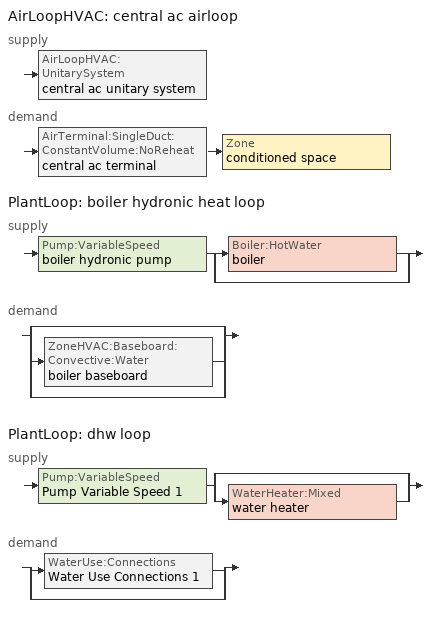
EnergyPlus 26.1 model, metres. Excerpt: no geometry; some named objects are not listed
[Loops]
AirLoopHVAC 'central ac airloop'
 supply: AirLoopHVAC:UnitarySystem 'central ac unitary system'
 demand: AirTerminal:SingleDuct:ConstantVolume:NoReheat 'central ac terminal' > Zone 'conditioned space'
PlantLoop 'boiler hydronic heat loop'
 supply: Pump:VariableSpeed 'boiler hydronic pump' > split
  | Boiler:HotWater 'boiler'
  | bypass
 demand: split
  | bypass
  | ZoneHVAC:Baseboard:Convective:Water 'boiler baseboard'
  | bypass
PlantLoop 'dhw loop'
 supply: Pump:VariableSpeed 'Pump Variable Speed 1' > split
  | bypass
  | WaterHeater:Mixed 'water heater'
 demand: split
  | WaterUse:Connections 'Water Use Connections 1'
  | bypass
[AirLoopHVAC]
central ac airloop: Design return air flow fraction of supply air flow=1; Design supply air flow rate=0.142056
[AirLoopHVAC:UnitarySystem]
central ac unitary system: Ancillary off cycle electric power=0; Ancillary on cycle electric power=0; Availability schedule=Always On Discrete; Control type=Load; Controlling zone or thermostat location=conditioned space; Cooling coil=central ac clg coil; Cooling supply air flow rate=0.142056; Cooling supply air flow rate method=SupplyAirFlowRate; Dehumidification control type=None; Dx heating coil sizing ratio=1; Fan placement=BlowThrough; Heating supply air flow rate method=None; Latent load control=SensibleOnlyLoadControl; Maximum outdoor dry bulb temperature for supplemental heater operation=21; Maximum supply air temperature=48.8889; Minimum supply air temperature=2; No load supply air flow rate=0; No load supply air flow rate control set to low speed=Yes; No load supply air flow rate method=SupplyAirFlowRate; Supply air fan operating mode schedule=central ac auto fan schedule; Supply fan=central ac supply fan; Use doas dx cooling coil=No
[AirTerminal:SingleDuct:ConstantVolume:NoReheat]
central ac terminal: Availability schedule=Always On Discrete; Maximum air flow rate=0.142056
[AvailabilityManager:Scheduled]
central ac airloop Availability Manager: Schedule=Always On Discrete
[Boiler:HotWater]
boiler: Boiler flow mode=LeavingSetpointModulated; Design water flow rate=Autosize; Efficiency curve temperature evaluation variable=LeavingBoiler; End use subcategory=General; Fuel type=NaturalGas; Maximum part load ratio=1; Minimum part load ratio=0; Nominal capacity=2000.85; Nominal thermal efficiency=0.92; Normalized boiler efficiency curve=NonCondensingBoilerEff; Off cycle parasitic fuel load=0; On cycle parasitic electric load=0; Optimum part load ratio=1; Sizing factor=1; Water outlet upper temperature limit=99.9
[Coil:Cooling:DX:SingleSpeed]
central ac clg coil: 2017 rated evaporator fan power per volume flow rate=773.3; 2023 rated evaporator fan power per volume flow rate=934.4; Availability schedule=Always On Discrete; Basin heater capacity=0; Basin heater setpoint temperature=2; Condenser type=AirCooled; Crankcase heater capacity=50; Energy input ratio function of flow fraction curve=Cool-EIR-fFF1; Energy input ratio function of temperature curve=Cool-EIR-fT1; Evaporative condenser air flow rate=Autosize; Evaporative condenser effectiveness=0.9; Evaporative condenser pump rated power consumption=Autosize; Gross rated cooling cop=3.62214; Gross rated sensible heat ratio=0.730032; Gross rated total cooling capacity=2716.67; Latent capacity time constant=45; Maximum cycling rate=3; Maximum outdoor dry bulb temperature for crankcase heater operation=10; Minimum outdoor dry bulb temperature for compressor operation=-25; Nominal time for condensate removal to begin=1000; Part load fraction correlation curve=Cool-PLF-fPLR1; Rated air flow rate=0.139795; Ratio of initial moisture evaporation rate and steady state latent capacity=1.5; Total cooling capacity function of flow fraction curve=Cool-CAP-fFF1; Total cooling capacity function of temperature curve=Cool-CAP-fT1
[EnergyManagementSystem:Actuator]
Name | Actuated component control type | Actuated component type | Actuated component unique
boiler_hydronic_pump_pressure_rise_act | Pump Pressure Rise | Pump | boiler hydronic pump
fridge_schedule_act | Schedule Value | Schedule:Constant | fridge schedule
infil_flow_act | Air Exchange Flow Rate | Zone Infiltration | infil flow
mech_vent_house_fan_cfis_act | Electricity Rate | ElectricEquipment | mech vent house fan cfis
mech_vent_house_fan_latent_load_equip_act | Power Level | OtherEquipment | mech vent house fan latent load equip
mech_vent_house_fan_sensible_load_equip_act | Power Level | OtherEquipment | mech vent house fan sensible load equip
natural_vent_flow_act | Air Exchange Flow Rate | Zone Infiltration | natural vent flow
water_heater_ec_adj_act | Power Level | OtherEquipment | water heater energy adjustment1
whole_house_fan_act | Electricity Rate | ElectricEquipment | whole house fan
whole_house_fan_flow_act | Air Exchange Flow Rate | Zone Infiltration | whole house fan flow
[EnergyManagementSystem:GlobalVariable]
EnergyManagementSystem:GlobalVariable 1: central_ac_airloop_Fan_RTF
EnergyManagementSystem:GlobalVariable 2: infil_program_Qfan
EnergyManagementSystem:GlobalVariable 3: infil_program_Qinf
EnergyManagementSystem:GlobalVariable 4: natural_vent_program_Qnv
EnergyManagementSystem:GlobalVariable 5: natural_vent_program_Qwhf
[EnergyManagementSystem:InternalVariable]
Name | Internal data index key | Internal data type
boiler_hydronic_pump_rated_mfr | boiler hydronic pump | Pump Maximum Mass Flow Rate
central_ac_airloop_max_sup_fan_mfr | central ac supply fan | Fan Maximum Mass Flow Rate
[EnergyManagementSystem:OutputVariable] Type of data in variable=Summed
Name | Ems program or subroutine | Ems variable | Units | Update frequency
boiler hydronic pump disaggregate htg primary | boiler_hydronic_pump_disaggregate_program | boiler_hydronic_pump_primary_htg | J | SystemTimestep
central ac supply fan disaggregate clg | central_ac_supply_fan_disaggregate_program | central_ac_supply_fan_clg | J | SystemTimestep
clg_unmet_hours_annual_outvar | unmet_hours_program | clg_unmet_hours | hr | ZoneTimestep
htg_unmet_hours_annual_outvar | unmet_hours_program | htg_unmet_hours | hr | ZoneTimestep
loads_clg_tot_annual_outvar; loads_clg_tot_peakload_outvar | total_loads_program | loads_clg_tot | J | ZoneTimestep
loads_htg_tot_annual_outvar; loads_htg_tot_peakload_outvar | total_loads_program | loads_htg_tot | J | ZoneTimestep
[EnergyManagementSystem:Program]
boiler_hydronic_pump_disaggregate_program: Set boiler_hydronic_pump_primary_htg = boiler_hydronic_pump_s
boiler_hydronic_pump_power_program: Set heating_plr = boiler_plr_s; Set pump_total_eff = boiler_hydronic_pump_rated_mfr / 1000 * 20000.0 / 100.0; Set pump_vfr = boiler_hydronic_pump_mfr_s / 1000; If pump_vfr > 0; Set boiler_hydronic_pump_pressure_rise_act = 100.0 * heating_plr * pump_total_eff / pump_vfr; Else; Set boiler_hydronic_pump_pressure_rise_act = 0; EndIf
central_ac_supply_fan_disaggregate_program: Set central_ac_supply_fan_clg = 0; If central_ac_clg_coil_s > 0; Set central_ac_supply_fan_clg = central_ac_supply_fan_s; EndIf
fridge_schedule_program: Set Tin = fridge_tin_s*(9.0/5.0)+32.0; Set fridge_schedule_act = 0; If (Hour == 0); Set fridge_schedule_act = (-0.487+0.019*Tin); ElseIf (Hour == 1); Set fridge_schedule_act = (-0.34+0.016*Tin); ElseIf (Hour == 2); Set fridge_schedule_act = (-0.37+0.017*Tin); ElseIf (Hour == 3); Set fridge_schedule_act = (-0.361+0.016*Tin); ElseIf (Hour == 4); Set fridge_schedule_act = (-0.515+0.018*Tin); ElseIf (Hour == 5); Set fridge_schedule_act = (-0.684+0.021*Tin); ElseIf (Hour == 6); Set fridge_schedule_act = (-0.471+0.019*Tin); ElseIf (Hour == 7); Set fridge_schedule_act = (-0.159+0.015*Tin); ElseIf (Hour == 8); Set fridge_schedule_act = (-0.079+0.015*Tin); ElseIf (Hour == 9); Set fridge_schedule_act = (-0.417+0.019*Tin); ElseIf (Hour == 10); Set fridge_schedule_act = (-0.411+0.018*Tin); ElseIf (Hour == 11); Set fridge_schedule_act = (-0.386+0.018*Tin); ElseIf (Hour == 12); Set fridge_schedule_act = (-0.24+0.016*Tin); ElseIf (Hour == 13); Set fridge_schedule_act = (-0.314+0.017*Tin); ElseIf (Hour == 14); Set fridge_schedule_act = (-0.16+0.015*Tin); ElseIf (Hour == 15); Set fridge_schedule_act = (-0.121+0.015*Tin); ElseIf (Hour == 16); Set fridge_schedule_act = (-0.469+0.02*Tin); ElseIf (Hour == 17); Set fridge_schedule_act = (-0.412+0.02*Tin); ElseIf (Hour == 18); Set fridge_schedule_act = (-0.091+0.017*Tin); ElseIf (Hour == 19); Set fridge_schedule_act = (0.077+0.014*Tin); ElseIf (Hour == 20); Set fridge_schedule_act = (-0.118+0.016*Tin); ElseIf (Hour == 21); Set fridge_schedule_act = (-0.247+0.017*Tin); ElseIf (Hour == 22); Set fridge_schedule_act = (-0.445+0.019*Tin); ElseIf (Hour == 23); Set fridge_schedule_act = (-0.544+0.02*Tin); EndIf
infil_program: Set p_m = 0.14; Set p_s = 0.22; Set s_m = 270; Set s_s = 370; Set z_m = 9.99744; Set z_s = 5.486400000000001; Set f_t = (((s_m/z_m)^p_m)*((z_s/s_s)^p_s)); Set Tdiff = tin_s-tout_s; Set dT = @Abs Tdiff; Set c = 0.0145; Set Cs = 0.0504; Set Cw = 0.1447; Set n = 0.65; Set sft = (f_t*0.3); Set temp1 = ((c*Cw)*((sft*site_vw_s)^(2*n)))^2; Set Qinf = (((c*Cs*(dT^n))^2)+temp1)^0.5; Set Qinf = (@Max Qinf 0); Set mech_vent_house_fan_sensible_load_equip_act = 0.0; Set mech_vent_house_fan_latent_load_equip_act = 0.0; Set OASupInPb = out_pb_s; Set OASupInTemp = tout_s; Set OASupInW = out_wt_s; Set OASupRho = (@RhoAirFnPbTdbW OASupInPb OASupInTemp OASupInW); Set OASupCp = (@CpAirFnW OASupInW); Set OASupInEnth = (@HFnTdbW OASupInTemp OASupInW); Set ZoneTemp = tin_s; Set ZoneW = win_s; Set ZoneCp = (@CpAirFnW ZoneW); Set ZoneAirEnth = (@HFnTdbW ZoneTemp ZoneW); Set mech_vent_house_fan_cfis_act = 0.0; Set QWHV_cfis_sup = 0.0; Set QWHV_cfis_suppl_sup = 0.0; Set QWHV_cfis_suppl_exh = 0.0; Set Qrange = 0; Set Qbath = 0; Set Qdryer = 0; Set Qdryer = Qdryer + 0.00573 * clothes_dryer_exhaust_0_sch_s; Set QWHV_sup = 0.0; Set QWHV_exh = 0.0; Set Qsupply = QWHV_sup + QWHV_cfis_sup + QWHV_cfis_suppl_sup; Set Qexhaust = Qrange + Qbath + Qdryer + QWHV_exh + QWHV_cfis_suppl_exh; Set Qfan = (@Max Qexhaust Qsupply); Set Qducts = 0; If Qducts < 0; Set Qsupply = Qsupply - Qducts; Else; Set Qexhaust = Qexhaust + Qducts; EndIf; Set Qfan_with_ducts = (@Max Qexhaust Qsupply); Set Qimb = (@Abs (Qsupply - Qexhaust)); If Qinf + Qimb > 0; Set Qtot = Qfan_with_ducts + (Qinf^2) / (Qinf + Qimb); Else; Set Qtot = Qfan_with_ducts; EndIf; Set Qinf_adj = Qtot - Qfan; Set infil_flow_act = Qinf_adj; Set infil_program_Qinf = Qinf_adj; Set infil_program_Qfan = Qfan; Set Qload = Qfan; Set Effectiveness_Sens = 0.0; Set Effectiveness_Lat = 0.0; Set Fan_MFR = Qload * OASupRho; Set ZoneInEnth = OASupInEnth; Set ZoneInTemp = OASupInTemp; Set FanTotalToCond = Fan_MFR * (ZoneInEnth - ZoneAirEnth); Set FanSensToCond = Fan_MFR * ZoneCp * (ZoneInTemp - ZoneTemp); Set FanLatToCond = FanTotalToCond - FanSensToCond; Set mech_vent_house_fan_sensible_load_equip_act = mech_vent_house_fan_sensible_load_equip_act + FanSensToCond; Set mech_vent_house_fan_latent_load_equip_act = mech_vent_house_fan_latent_load_equip_act + FanLatToCond
natural_vent_program: Set Tin = tin_s; Set Tout = tout_s; Set Wout = out_wt_s; Set Pbar = out_pb_s; Set Phiout = (@RhFnTdbWPb Tout Wout Pbar); Set MaxHR = 0.0115; Set Tnvsp = (htg_sp_s + clg_sp_s) / 2; Set NVavail = natural_vent_s; Set ClgSsnAvail = cool_season; Set Qnv = 0; Set Qwhf = 0; Set whole_house_fan_act = 0; If ((Wout < MaxHR) && (Tin > Tout) && (Tin > Tnvsp) && (ClgSsnAvail > 0)); Set WHF_Flow = 0; Set Adj = (Tin-Tnvsp)/(Tin-Tout); Set Adj = (@Min Adj 1); Set Adj = (@Max Adj 0); If (WHF_Flow > 0); Set Qwhf = WHF_Flow*Adj; Set WHF_W = 0; Set whole_house_fan_act = WHF_W*Adj; ElseIf (NVavail > 0); Set NVArea = 4612.357226880001; Set Cs = 8.968567957270247e-05; Set Cw = 2.2169590796800036e-05; Set Tdiff = Tin-Tout; Set dT = (@Abs Tdiff); Set Vwind = site_vw_s; Set SGNV = NVArea*Adj*((((Cs*dT)+(Cw*(Vwind^2)))^0.5)/1000); Set MaxNV = 1.1326738636800002; Set Qnv = (@Min SGNV MaxNV); EndIf; EndIf; Set natural_vent_flow_act = Qnv; Set whole_house_fan_flow_act = Qwhf; Set natural_vent_program_Qnv = Qnv; Set natural_vent_program_Qwhf = Qwhf
total_airflows_program: Set total_infil_flow_rate = 0; Set total_mechvent_flow_rate = 0; Set total_natvent_flow_rate = 0; Set total_whf_flow_rate = 0; Set total_infil_flow_rate = total_infil_flow_rate + (infil_program_Qinf * 1); Set total_mechvent_flow_rate = total_mechvent_flow_rate + (infil_program_Qfan * 1); Set total_natvent_flow_rate = total_natvent_flow_rate + (natural_vent_program_Qnv * 1); Set total_whf_flow_rate = total_whf_flow_rate + (natural_vent_program_Qwhf * 1)
total_loads_program: Set loads_htg_tot = 0; Set loads_clg_tot = 0; If htg_load_cond > 0; Set loads_htg_tot = loads_htg_tot + (htg_load_cond - clg_load_cond) * 1.0; EndIf; Set loads_htg_tot = (@Max loads_htg_tot 0); If clg_load_cond > 0; Set loads_clg_tot = loads_clg_tot + (clg_load_cond - htg_load_cond) * 1.0; EndIf; Set loads_clg_tot = (@Max loads_clg_tot 0)
unmet_hours_program: Set htg_unmet_hours = 0; Set clg_unmet_hours = 0; Set unit_htg_unmet_hours = 0; If ((DayOfYear >= 1) && (DayOfYear <= 365)); Set unit_htg_unmet_hours = unit_htg_unmet_hours + conditioned_space_htg_unmet_s; If unit_htg_unmet_hours > htg_unmet_hours; Set htg_unmet_hours = unit_htg_unmet_hours; EndIf; EndIf; Set unit_clg_unmet_hours = 0; If ((DayOfYear >= 1) && (DayOfYear <= 365)); Set unit_clg_unmet_hours = unit_clg_unmet_hours + conditioned_space_clg_unmet_s; If unit_clg_unmet_hours > clg_unmet_hours; Set clg_unmet_hours = unit_clg_unmet_hours; EndIf; EndIf
water_heater_EC_adj: If WarmupFlag == 0; Set dhw_e_cons = water_heater_energy + water_heater_on_cycle_parasitic + water_heater_off_cycle_parasitic; Set water_heater_ec_adj_act = -0.04285714285714293 * dhw_e_cons / 1; EndIf
[EnergyManagementSystem:ProgramCallingManager]
boiler hydronic pump disaggregate program calling manager: EndOfSystemTimestepBeforeHVACReporting; boiler_hydronic_pump_disaggregate_program
boiler hydronic pump power program calling manager: EndOfSystemTimestepBeforeHVACReporting; boiler_hydronic_pump_power_program
central ac supply fan disaggregate program calling manager: EndOfSystemTimestepBeforeHVACReporting; central_ac_supply_fan_disaggregate_program
fridge schedule program calling manager: BeginZoneTimestepAfterInitHeatBalance; fridge_schedule_program
infil_program calling manager: BeginZoneTimestepAfterInitHeatBalance; infil_program
natural_vent_program calling manager: BeginZoneTimestepAfterInitHeatBalance; natural_vent_program
total_airflows_program calling manager: EndOfZoneTimestepAfterZoneReporting; total_airflows_program
total_loads_program calling manager: EndOfZoneTimestepAfterZoneReporting; total_loads_program
unmet_hours_program calling manager: EndOfZoneTimestepBeforeZoneReporting; unmet_hours_program
water heater EC_adj ProgramManager: EndOfSystemTimestepBeforeHVACReporting; water_heater_EC_adj
[EnergyManagementSystem:Sensor]
Name | Output variable or output meter index key | Output variable or output meter
boiler_baseboard_s | boiler baseboard | Baseboard Total Heating Energy
boiler_hydronic_pump_mfr_s | boiler hydronic pump | Pump Mass Flow Rate
boiler_hydronic_pump_s | boiler hydronic pump | Pump Electricity Energy
boiler_plr_s | boiler | Boiler Part Load Ratio
central_ac_airloop_Fan_RTF_s | central ac supply fan | Fan Runtime Fraction
central_ac_clg_coil_s | central ac clg coil | Cooling Coil Total Cooling Energy
central_ac_supply_fan_s | central ac supply fan | Fan Electricity Energy
clg_load_cond |  | Cooling:EnergyTransfer:Zone:CONDITIONED SPACE
clg_sp_s | cooling setpoint | Schedule Value
clothes_dryer_exhaust_0_sch_s | clothes dryer exhaust 0 schedule | Schedule Value
conditioned_space_clg_unmet_s | conditioned space | Zone Cooling Setpoint Not Met Time
conditioned_space_htg_unmet_s | conditioned space | Zone Heating Setpoint Not Met Time
cool_season | cooling season schedule | Schedule Value
fridge_tin_s; tin_s | conditioned space | Zone Mean Air Temperature
htg_load_cond |  | Heating:EnergyTransfer:Zone:CONDITIONED SPACE
htg_sp_s | heating setpoint | Schedule Value
natural_vent_s | natural vent schedule | Schedule Value
out_pb_s |  | Site Outdoor Air Barometric Pressure
out_wt_s |  | Site Outdoor Air Humidity Ratio
site_vw_s |  | Site Wind Speed
tout_s | conditioned space | Zone Outdoor Air Drybulb Temperature
water_heater_energy | water heater | Water Heater Electricity Rate
water_heater_off_cycle_parasitic | water heater | Water Heater Off Cycle Parasitic Electricity Rate
water_heater_on_cycle_parasitic | water heater | Water Heater On Cycle Parasitic Electricity Rate
win_s | conditioned space | Zone Air Humidity Ratio
[Fan:SystemModel]
central ac supply fan: Availability schedule=Always On Discrete; Design electric power consumption=Autosize; Design maximum air flow rate=0.142056; Design power sizing method=TotalEfficiencyAndPressure; Design pressure rise=794.58; Electric power minimum flow rate fraction=0.2; Electric power per unit flow rate=840; Electric power per unit flow rate per unit pressure=1.66667; End use subcategory=supply fan; Fan total efficiency=0.75; Motor efficiency=1; Motor in air stream fraction=1; Motor loss radiative fraction=0; Number of speeds=1; Speed control method=Discrete; Speed electric power fraction 1=1; Speed flow fraction 1=1
[PlantEquipmentList]
boiler hydronic heat loop Heating Equipment List: boiler, Boiler:HotWater
dhw loop Heating Equipment List: water heater, WaterHeater:Mixed
[PlantEquipmentOperation:HeatingLoad] Load range 1 lower limit=0; Load range 1 upper limit=1000000000
Name | Range 1 equipment list
boiler hydronic heat loop Heating Operation Scheme | boiler hydronic heat loop Heating Equipment List
dhw loop Heating Operation Scheme | dhw loop Heating Equipment List
[PlantEquipmentOperationSchemes] Control scheme 1 schedule=Always On Discrete
Name | Control scheme 1
boiler hydronic heat loop Operation Schemes | boiler hydronic heat loop Heating Operation Scheme
dhw loop Operation Schemes | dhw loop Heating Operation Scheme
[PlantLoop] Common pipe simulation=None; Fluid type=Water; Load distribution scheme=Optimal; Maximum loop temperature=100; Minimum loop flow rate=0; Minimum loop temperature=0; Plant loop demand calculation scheme=SingleSetpoint
Name | Maximum loop flow rate | Plant equipment operation scheme | Plant loop volume
boiler hydronic heat loop | Autosize | boiler hydronic heat loop Operation Schemes | Autocalculate
dhw loop | 0.01 | dhw loop Operation Schemes | 0.003
[Pump:VariableSpeed] Design electric power per unit flow rate=348701.1; Design minimum flow rate=0; Design minimum flow rate fraction=0; Design power sizing method=PowerPerFlowPerPressure; Design shaft power per unit flow rate per unit head=1.28205; End use subcategory=General; Fraction of motor inefficiencies to fluid stream=0; Pump control type=Intermittent; Skin loss radiative fraction=0.5; Coefficient 1 of the part load performance curve=0; Coefficient 2 of the part load performance curve=1; Coefficient 3 of the part load performance curve=0; Coefficient 4 of the part load performance curve=0
Name | Design maximum flow rate | Design power consumption | Design pump head | Motor efficiency
Pump Variable Speed 1 | 0.01 | 0 | 1 | 1
boiler hydronic pump | 0.00375 | 100 | 20000 | 0.85
[SetpointManager:Scheduled] Control variable=Temperature
Name | Schedule
Setpoint Manager Scheduled 1 | dhw temp
boiler hydronic heat loop setpoint manager | boiler hydronic heat supply setpoint
[Sizing:Plant] Coincident sizing factor mode=None; Loop type=Heating; Sizing option=NonCoincident; Zone timesteps in averaging window=1
Name | Design loop exit temperature | Loop design temperature difference
boiler hydronic heat loop | 82.2222 | 11.1111
dhw loop | 52.6667 | 5.55556
[Sizing:System]
central ac airloop: 100 outdoor air in cooling=Yes; 100 outdoor air in heating=Yes; Central cooling capacity control method=OnOff; Central cooling design supply air humidity ratio=0.0085; Central cooling design supply air temperature=12.8; Central heating design supply air humidity ratio=0.008; Central heating design supply air temperature=16.7; Central heating maximum system air flow ratio=0.3; Cooling design capacity=Autosize; Cooling design capacity method=CoolingDesignCapacity; Cooling design capacity per floor area=234.7; Cooling fraction of autosized cooling supply air flow rate=1; Cooling supply air flow rate=0; Cooling supply air flow rate method=DesignDay; Cooling supply air flow rate per floor area=0.00996765; Cooling supply air flow rate per unit cooling capacity=3.94755e-05; Design outdoor air flow rate=Autosize; Fraction of autosized cooling design capacity=1; Fraction of autosized heating design capacity=1; Heating design capacity=Autosize; Heating design capacity method=HeatingDesignCapacity; Heating design capacity per floor area=157; Heating fraction of autosized cooling supply air flow rate=1; Heating fraction of autosized heating supply air flow rate=1; Heating supply air flow rate=0; Heating supply air flow rate method=DesignDay; Heating supply air flow rate per floor area=0.00996765; Heating supply air flow rate per unit heating capacity=3.15882e-05; Occupant diversity=Autosize; Precool design humidity ratio=0.008; Precool design temperature=12.8; Preheat design humidity ratio=0.008; Preheat design temperature=7; System outdoor air method=ZoneSum; Type of load to size on=Sensible; Type of zone sum to use=NonCoincident; Zone maximum outdoor air fraction=1
[ThermostatSetpoint:DualSetpoint]
conditioned space temperature setpoint: Cooling setpoint temperature schedule=cooling setpoint; Heating setpoint temperature schedule=heating setpoint
[WaterHeater:Mixed]
water heater: Ambient temperature indicator=Zone; Ambient temperature zone=conditioned space; Deadband temperature difference=2; End use subcategory=General; Heater control type=Cycle; Heater fuel type=Electricity; Heater ignition delay=0; Heater ignition minimum flow rate=0; Heater maximum capacity=5500.06; Heater minimum capacity=0; Heater thermal efficiency=1; Indirect water heating recovery time=1.5; Maximum temperature limit=99; Off cycle loss coefficient to ambient temperature=0.704228; Off cycle loss fraction to zone=1; Off cycle parasitic fuel consumption rate=0; Off cycle parasitic fuel type=Electricity; Off cycle parasitic heat fraction to tank=0; On cycle loss coefficient to ambient temperature=0.704228; On cycle loss fraction to zone=1; On cycle parasitic fuel consumption rate=0; On cycle parasitic fuel type=Electricity; On cycle parasitic heat fraction to tank=0; Setpoint temperature schedule=water heater setpoint; Source side design flow rate=Autosize; Source side effectiveness=1; Source side flow control mode=IndirectHeatPrimarySetpoint; Tank volume=0.136275; Use side design flow rate=Autosize; Use side effectiveness=1
[WaterHeater:Sizing]
WaterHeater:Sizing 1: Design mode=PeakDraw; Nominal tank volume for autosizing plant connections=1; Time for tank recovery=0; Time storage can meet peak draw=0.538503; Waterheater=water heater
[WaterUse:Connections]
Water Use Connections 1: Water use equipment name 1=dhw fixtures; Water use equipment name 2=dhw distribution waste; Water use equipment name 3=clothes washer; Water use equipment name 4=dishwasher; Drain water heat exchanger destination=Plant; Drain water heat exchanger type=None
[WaterUse:Equipment]
Name | End use subcategory | Flow rate fraction schedule | Peak flow rate | Target temperature schedule
clothes washer | clothes washer | clothes washer schedule | 3.3564e-07
dhw distribution waste | dhw distribution waste | dhw fixtures schedule | 1.09443e-06 | mixed water temperature schedule
dhw fixtures | dhw fixtures | dhw fixtures schedule | 3.95248e-06 | mixed water temperature schedule
dishwasher | dishwasher | dishwasher schedule | 3.19132e-07
[ZoneControl:Thermostat]
conditioned space Thermostat: Zone or zonelist=conditioned space; Control 1=conditioned space temperature setpoint; Control type schedule=conditioned space Thermostat Schedule; Temperature difference between cutout and setpoint=0
[ZoneHVAC:Baseboard:Convective:Water]
boiler baseboard: Availability schedule=Always On Discrete; Convergence tolerance=0.001; Fraction of autosized heating design capacity=0.8; Heating design capacity=2000.85; Heating design capacity method=HeatingDesignCapacity; Heating design capacity per floor area=0; Maximum water flow rate=8.2063e-05; U factor times area value=120.445
[Zone equipment]
conditioned space: central ac terminal, boiler baseboard
[Curve:Bicubic]
NonCondensingBoilerEff: Maximum value of x=1; Maximum value of y=80; Minimum value of x=0.1; Minimum value of y=20; Coefficient1 constant=1.11172; Coefficient2 x=0.0786141; Coefficient3 x 2=-0.400426; Coefficient4 y=0; Coefficient5 y 2=-0.000156783; Coefficient6 x y=0.0093846; Coefficient7 x 3=0.234258; Coefficient8 y 3=1.32927e-06; Coefficient9 x 2 y=-0.0044467; Coefficient10 x y 2=-1.22498e-05
[Curve:Biquadratic] Maximum value of x=100; Maximum value of y=100; Minimum value of x=-100; Minimum value of y=-100
Name | Coefficient1 constant | Coefficient2 x | Coefficient3 x 2 | Coefficient4 y | Coefficient5 y 2 | Coefficient6 x y
Cool-CAP-fT1 | 1.55736 | -0.0744482 | 0.0030986 | 0.00145958 | -4.1148e-05 | -0.000426714
Cool-EIR-fT1 | -0.350448 | 0.11681 | -0.00339951 | -0.00122609 | 0.000600809 | -0.000466884
[Curve:Quadratic] Minimum value of x=0
Name | Maximum curve output | Maximum value of x | Minimum curve output | Coefficient1 constant | Coefficient2 x | Coefficient3 x 2
Cool-CAP-fFF1 | 2 | 2 | 0 | 0.718664 | 0.417974 | -0.136638
Cool-EIR-fFF1 | 2 | 2 | 0 | 1.14349 | -0.13944 | -0.00404779
Cool-PLF-fPLR1 | 1 | 1 | 0.7 | 0.8 | 0.2 | 0
[Schedule:Compact]
conditioned space Thermostat Schedule: Through: 12/31, For: AllDays, Until: 24:00, 4
[Schedule:Constant]
Name | Hourly value
Always On Discrete | 1
boiler hydronic heat supply setpoint | 82.2222
central ac auto fan schedule; fridge schedule | 0
dhw temp; water heater setpoint | 52.6667
mixed water temperature schedule | 40.5556
[Schedule:Day:Interval]
clothes dryer exhaust 0 schedule allday1: 01:00, 0.123457, 02:00, 0.0740741, 03:00, 0.0493827, 04:00, 0.0246914, 05:00, 0.0493827, 06:00, 0.0740741, 07:00, 0.197531, 08:00, 0.395062, 09:00, 0.592593, 10:00, 0.839506, 11:00, 0.962963, 12:00, 1, 13:00, 0.91358, 14:00, 0.82716, 15:00, 0.716049, 16:00, 0.753086, 17:00, 0.679012, 18:00, 0.666667, 20:00, 0.62963, 21:00, 0.641975, 22:00, 0.666667, 23:00, 0.54321, 24:00, 0.296296, No
clothes dryer exhaust 0 schedule default day; clothes washer schedule default day; cooling season schedule allday1; cooling season schedule allday11; cooling season schedule default day; dhw fixtures schedule default day; dishwasher schedule default day; natural vent schedule default day: 24:00, 0, No
clothes washer schedule allday1: 01:00, 0.104651, 02:00, 0.0813953, 04:00, 0.0465116, 05:00, 0.0813953, 06:00, 0.127907, 07:00, 0.255814, 08:00, 0.569767, 09:00, 0.848837, 10:00, 1, 11:00, 0.976744, 12:00, 0.872093, 13:00, 0.77907, 14:00, 0.697674, 15:00, 0.569767, 16:00, 0.593023, 17:00, 0.581395, 21:00, 0.569767, 22:00, 0.546512, 23:00, 0.372093, 24:00, 0.197674, No
cooling season schedule allday5; natural vent schedule avail day: 24:00, 1, No
cooling setpoint allday1; cooling setpoint default day: 24:00, 25.5556, No
dhw fixtures schedule allday1: 01:00, 0.139535, 02:00, 0.0697674, 03:00, 0.0465116, 04:00, 0.0581395, 05:00, 0.116279, 06:00, 0.395349, 07:00, 0.906977, 08:00, 1, 09:00, 0.930233, 10:00, 0.77907, 11:00, 0.651163, 12:00, 0.546512, 13:00, 0.465116, 14:00, 0.406977, 15:00, 0.383721, 16:00, 0.360465, 17:00, 0.44186, 18:00, 0.593023, 20:00, 0.697674, 21:00, 0.639535, 22:00, 0.55814, 23:00, 0.44186, 24:00, 0.302326, No
dishwasher schedule allday1: 01:00, 0.135135, 02:00, 0.0630631, 03:00, 0.045045, 05:00, 0.027027, 06:00, 0.0900901, 07:00, 0.18018, 08:00, 0.279279, 09:00, 0.522523, 10:00, 0.585586, 11:00, 0.504505, 12:00, 0.432432, 13:00, 0.378378, 14:00, 0.414414, 15:00, 0.324324, 17:00, 0.342342, 18:00, 0.441441, 19:00, 0.783784, 20:00, 1, 21:00, 0.810811, 22:00, 0.603604, 23:00, 0.396396, 24:00, 0.279279, No
heating setpoint allday1; heating setpoint default day: 24:00, 20, No
[Schedule:Week:Daily]
clothes dryer exhaust 0 schedule Week Rule - Jan1-Dec31: clothes dryer exhaust 0 schedule allday1, clothes dryer exhaust 0 schedule allday1, clothes dryer exhaust 0 schedule allday1, clothes dryer exhaust 0 schedule allday1, clothes dryer exhaust 0 schedule allday1, clothes dryer exhaust 0 schedule allday1, clothes dryer exhaust 0 schedule allday1, clothes dryer exhaust 0 schedule default day, clothes dryer exhaust 0 schedule default day, clothes dryer exhaust 0 schedule default day, clothes dryer exhaust 0 schedule default day, clothes dryer exhaust 0 schedule default day
clothes washer schedule Week Rule - Jan1-Dec31: clothes washer schedule allday1, clothes washer schedule allday1, clothes washer schedule allday1, clothes washer schedule allday1, clothes washer schedule allday1, clothes washer schedule allday1, clothes washer schedule allday1, clothes washer schedule default day, clothes washer schedule default day, clothes washer schedule default day, clothes washer schedule default day, clothes washer schedule default day
cooling season schedule Week Rule - Apr29-May5: cooling season schedule allday1, cooling season schedule allday1, cooling season schedule allday5, cooling season schedule allday5, cooling season schedule allday5, cooling season schedule allday5, cooling season schedule allday5, cooling season schedule default day, cooling season schedule default day, cooling season schedule default day, cooling season schedule default day, cooling season schedule default day
cooling season schedule Week Rule - Jan1-Apr28: cooling season schedule allday1, cooling season schedule allday1, cooling season schedule allday1, cooling season schedule allday1, cooling season schedule allday1, cooling season schedule allday1, cooling season schedule allday1, cooling season schedule default day, cooling season schedule default day, cooling season schedule default day, cooling season schedule default day, cooling season schedule default day
cooling season schedule Week Rule - May6-Oct27: cooling season schedule allday5, cooling season schedule allday5, cooling season schedule allday5, cooling season schedule allday5, cooling season schedule allday5, cooling season schedule allday5, cooling season schedule allday5, cooling season schedule default day, cooling season schedule default day, cooling season schedule default day, cooling season schedule default day, cooling season schedule default day
cooling season schedule Week Rule - Nov4-Dec31: cooling season schedule allday11, cooling season schedule allday11, cooling season schedule allday11, cooling season schedule allday11, cooling season schedule allday11, cooling season schedule allday11, cooling season schedule allday11, cooling season schedule default day, cooling season schedule default day, cooling season schedule default day, cooling season schedule default day, cooling season schedule default day
cooling season schedule Week Rule - Oct28-Nov3: cooling season schedule allday5, cooling season schedule allday5, cooling season schedule allday5, cooling season schedule allday5, cooling season schedule allday11, cooling season schedule allday11, cooling season schedule allday11, cooling season schedule default day, cooling season schedule default day, cooling season schedule default day, cooling season schedule default day, cooling season schedule default day
cooling setpoint Week Rule - Jan1-Dec31: cooling setpoint allday1, cooling setpoint allday1, cooling setpoint allday1, cooling setpoint allday1, cooling setpoint allday1, cooling setpoint allday1, cooling setpoint allday1, cooling setpoint default day, cooling setpoint default day, cooling setpoint default day, cooling setpoint default day, cooling setpoint default day
dhw fixtures schedule Week Rule - Jan1-Dec31: dhw fixtures schedule allday1, dhw fixtures schedule allday1, dhw fixtures schedule allday1, dhw fixtures schedule allday1, dhw fixtures schedule allday1, dhw fixtures schedule allday1, dhw fixtures schedule allday1, dhw fixtures schedule default day, dhw fixtures schedule default day, dhw fixtures schedule default day, dhw fixtures schedule default day, dhw fixtures schedule default day
dishwasher schedule Week Rule - Jan1-Dec31: dishwasher schedule allday1, dishwasher schedule allday1, dishwasher schedule allday1, dishwasher schedule allday1, dishwasher schedule allday1, dishwasher schedule allday1, dishwasher schedule allday1, dishwasher schedule default day, dishwasher schedule default day, dishwasher schedule default day, dishwasher schedule default day, dishwasher schedule default day
heating setpoint Week Rule - Jan1-Dec31: heating setpoint allday1, heating setpoint allday1, heating setpoint allday1, heating setpoint allday1, heating setpoint allday1, heating setpoint allday1, heating setpoint allday1, heating setpoint default day, heating setpoint default day, heating setpoint default day, heating setpoint default day, heating setpoint default day
natural vent schedule Week Rule - Jan1-Jan6: natural vent schedule avail day, natural vent schedule avail day, natural vent schedule default day, natural vent schedule avail day, natural vent schedule default day, natural vent schedule avail day, natural vent schedule default day, natural vent schedule default day, natural vent schedule default day, natural vent schedule default day, natural vent schedule default day, natural vent schedule default day
natural vent schedule Week Rule - Jan7-Dec31: natural vent schedule default day, natural vent schedule avail day, natural vent schedule default day, natural vent schedule avail day, natural vent schedule default day, natural vent schedule avail day, natural vent schedule default day, natural vent schedule default day, natural vent schedule default day, natural vent schedule default day, natural vent schedule default day, natural vent schedule default day
[Schedule:Year]
clothes dryer exhaust 0 schedule: clothes dryer exhaust 0 schedule Week Rule - Jan1-Dec31, 1, 1, 12, 31
clothes washer schedule: clothes washer schedule Week Rule - Jan1-Dec31, 1, 1, 12, 31
cooling season schedule: cooling season schedule Week Rule - Jan1-Apr28, 1, 1, 4, 28, cooling season schedule Week Rule - Apr29-May5, 4, 29, 5, 5, cooling season schedule Week Rule - May6-Oct27, 5, 6, 10, 27, cooling season schedule Week Rule - Oct28-Nov3, 10, 28, 11, 3, cooling season schedule Week Rule - Nov4-Dec31, 11, 4, 12, 31
cooling setpoint: cooling setpoint Week Rule - Jan1-Dec31, 1, 1, 12, 31
dhw fixtures schedule: dhw fixtures schedule Week Rule - Jan1-Dec31, 1, 1, 12, 31
dishwasher schedule: dishwasher schedule Week Rule - Jan1-Dec31, 1, 1, 12, 31
heating setpoint: heating setpoint Week Rule - Jan1-Dec31, 1, 1, 12, 31
natural vent schedule: natural vent schedule Week Rule - Jan1-Jan6, 1, 1, 1, 6, natural vent schedule Week Rule - Jan7-Dec31, 1, 7, 12, 31
